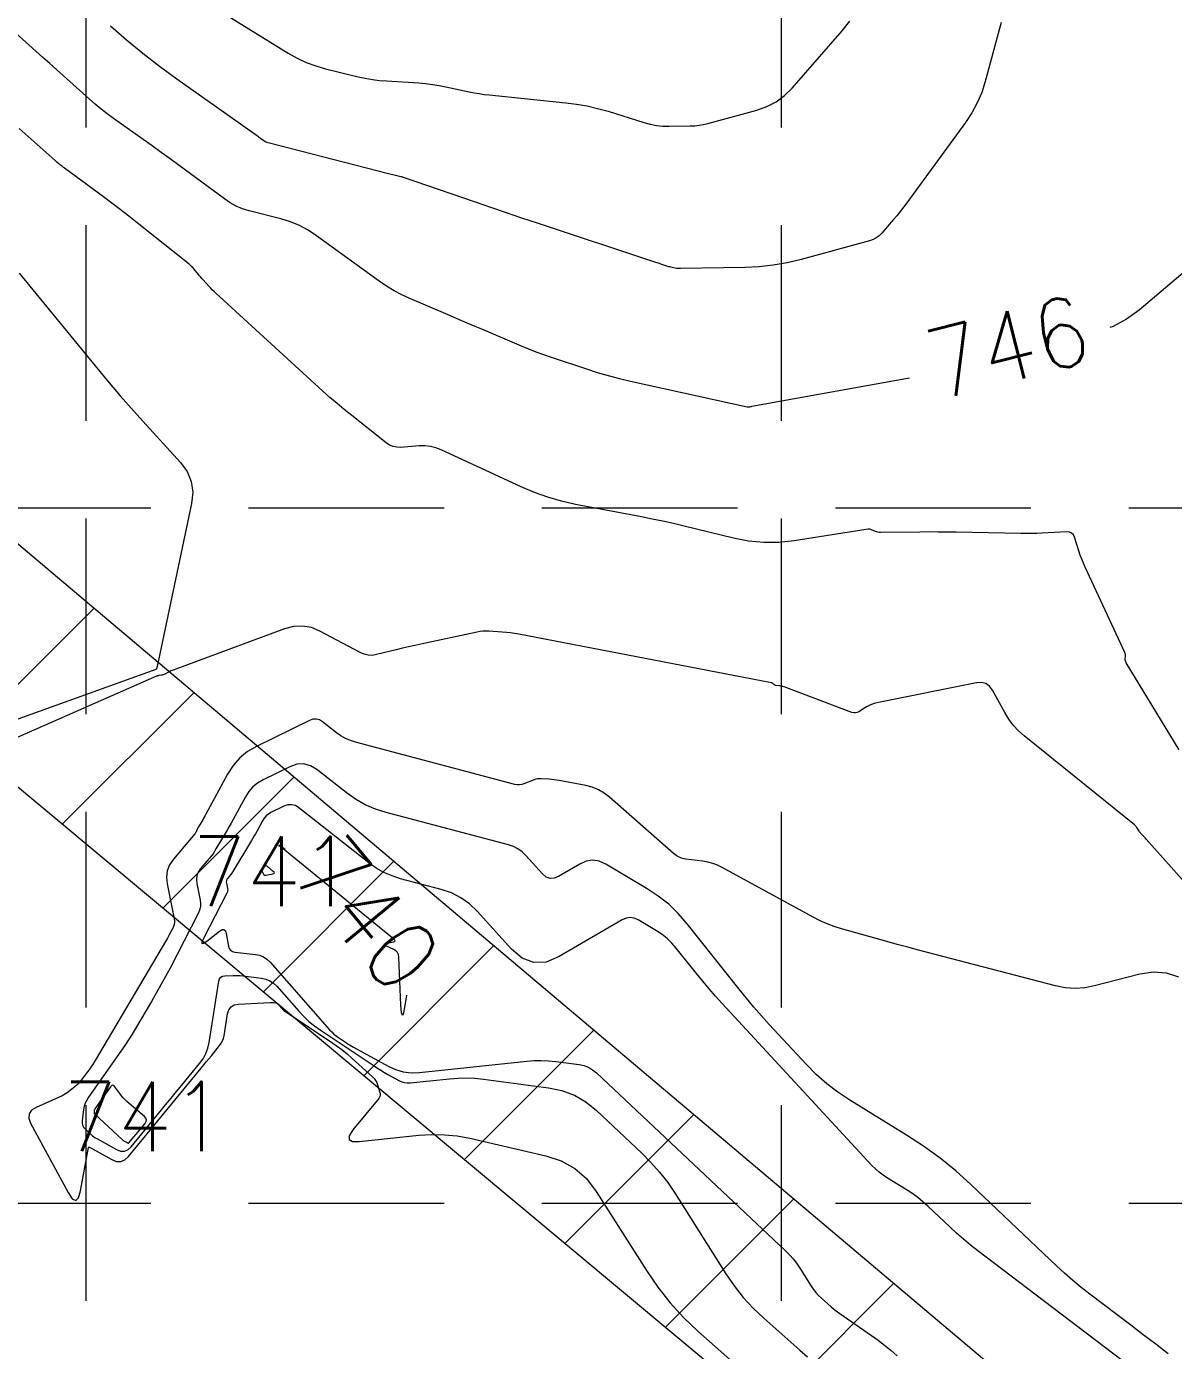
# Model space of a CAD drawing. Header units: feet. Extents: x 46644 to 49208, y 46045 to 47649.
# Drawn here: x 48242.4 to 48308.4, y 47238.4 to 47314.5 of the extents above; entities that cross this region are included whole.
import ezdxf
from ezdxf.enums import TextEntityAlignment as Align

# ---------------------------------------------------------------- set-up
doc = ezdxf.new("R2010")
doc.units = ezdxf.units.FT
doc.header["$MEASUREMENT"] = 0
doc.linetypes.add('DGN Style 3', pattern=[33.544038, 23.960027, -9.584011])
doc.linetypes.add('HIDDEN', pattern=[0.375, 0.25, -0.125])
doc.layers.add('EC', color=35, linetype='Continuous', lineweight=0)
doc.layers.add('WATER', color=5, linetype='Continuous', lineweight=0)
doc.layers.add('GRID', color=254, linetype='HIDDEN')
doc.styles.add('Style-STANDARD', font='STANDARD.shx')

msp = doc.modelspace()

# ---------------------------------------------------------------- hatches: boundary and pattern name
at = {"layer": 'WATER', "linetype": 'Continuous', "lineweight": 0}
h = msp.add_hatch(dxfattribs=at)
h.set_pattern_fill('ANSI31', color=5, scale=60, style=0)
h.paths.add_polyline_path([(47234.61, 47371.467), (47425.773, 47353.378), (47562.814, 47348.199), (47698.754, 47363.161), (47828.73, 47359.449), (47993.613, 47351.282), (48151.806, 47348.075), (48190.092, 47328.515), (48335.492, 47205.781), (48484.842, 47080.166), (48554.658, 46994.047), (48591.309, 46911.705), (48595.787, 46702.835), (48600.265, 46501.424), (48596.319, 46378.185), (48587.516, 46378.918), (48590.063, 46460.95), (48589.778, 46610.276), (48587.741, 46799.141), (48584.141, 46908.249), (48541.993, 46998.675), (48465.407, 47086.018), (48286.371, 47233.693), (48196.422, 47308.705), (48128.401, 47343.27), (47949.016, 47342.242), (47704.868, 47356.114), (47558.159, 47338.137), (47236.719, 47365.346)])

# ---------------------------------------------------------------- linework, layer by layer
at = {"layer": 'EC', "color": 35, "linetype": 'DGN Style 3', "lineweight": 0}
for p, q in [((48242.53, 47313.482), (48240.462, 47315.321)), ((48254.138, 47315.056), (48257.447, 47313.011)), ((48289.33, 47314.284), (48289.77, 47314.851)), ((48248.153, 47313.76), (48247.234, 47314.563)), ((48286.447, 47310.997), (48289.33, 47314.284)), ((48298.352, 47314.354), (48297.546, 47311.37)), ((48298.464, 47314.76), (48298.352, 47314.354)), ((48242.933, 47313.123), (48242.53, 47313.482)), ((48249.094, 47312.984), (48248.153, 47313.76)), ((48243.336, 47312.764), (48242.933, 47313.123)), ((48243.738, 47312.403), (48243.336, 47312.764)), ((48250.058, 47312.237), (48249.094, 47312.984)), ((48257.447, 47313.011), (48257.96, 47312.721)), ((48257.96, 47312.721), (48258.49, 47312.474)), ((48244.139, 47312.043), (48243.738, 47312.403)), ((48246.013, 47310.358), (48244.139, 47312.043)), ((48251.043, 47311.517), (48250.058, 47312.237)), ((48258.49, 47312.474), (48259.039, 47312.27)), ((48259.039, 47312.27), (48259.605, 47312.109)), ((48259.605, 47312.109), (48261.484, 47311.652)), ((48255.695, 47308.221), (48251.043, 47311.517)), ((48261.484, 47311.652), (48261.888, 47311.563)), ((48261.888, 47311.563), (48262.295, 47311.492)), ((48262.295, 47311.492), (48262.704, 47311.439)), ((48262.704, 47311.439), (48263.117, 47311.404)), ((48263.117, 47311.404), (48264.961, 47311.288)), ((48264.961, 47311.288), (48265.356, 47311.256)), ((48265.356, 47311.256), (48265.748, 47311.209)), ((48265.748, 47311.209), (48266.138, 47311.148)), ((48266.138, 47311.148), (48266.526, 47311.071)), ((48266.526, 47311.071), (48267.859, 47310.783)), ((48286.01, 47310.565), (48286.447, 47310.997)), ((48297.546, 47311.37), (48297.346, 47310.744)), ((48246.349, 47310.064), (48246.013, 47310.358)), ((48267.859, 47310.783), (48268.145, 47310.725)), ((48268.145, 47310.725), (48268.432, 47310.676)), ((48268.432, 47310.676), (48268.721, 47310.634)), ((48268.721, 47310.634), (48269.011, 47310.601)), ((48269.011, 47310.601), (48273.423, 47310.156)), ((48285.526, 47310.21), (48286.01, 47310.565)), ((48297.346, 47310.744), (48297.092, 47310.144)), ((48246.694, 47309.78), (48246.349, 47310.064)), ((48247.046, 47309.506), (48246.694, 47309.78)), ((48247.407, 47309.243), (48247.046, 47309.506)), ((48273.423, 47310.156), (48274.04, 47310.078)), ((48274.04, 47310.078), (48274.65, 47309.969)), ((48274.65, 47309.969), (48275.253, 47309.83)), ((48275.253, 47309.83), (48275.851, 47309.66)), ((48275.851, 47309.66), (48277.916, 47309.015)), ((48281.598, 47308.958), (48284.415, 47309.727)), ((48284.415, 47309.727), (48284.994, 47309.93)), ((48284.994, 47309.93), (48285.526, 47310.21)), ((48296.783, 47309.57), (48296.42, 47309.022)), ((48297.092, 47310.144), (48296.783, 47309.57)), ((48249.11, 47308.037), (48247.407, 47309.243)), ((48277.916, 47309.015), (48278.272, 47308.919)), ((48278.272, 47308.919), (48278.632, 47308.851)), ((48278.632, 47308.851), (48278.997, 47308.812)), ((48278.997, 47308.812), (48279.366, 47308.802)), ((48279.366, 47308.802), (48280.578, 47308.816)), ((48280.578, 47308.816), (48280.836, 47308.827)), ((48280.836, 47308.827), (48281.093, 47308.854)), ((48281.093, 47308.854), (48281.347, 47308.898)), ((48281.347, 47308.898), (48281.598, 47308.958)), ((48296.42, 47309.022), (48293.035, 47304.385)), ((48244.041, 47306.828), (48241.976, 47308.664)), ((48249.63, 47307.666), (48249.11, 47308.037)), ((48255.736, 47308.192), (48255.695, 47308.221)), ((48255.777, 47308.162), (48255.736, 47308.192)), ((48255.818, 47308.132), (48255.777, 47308.162)), ((48255.859, 47308.102), (48255.818, 47308.132)), ((48256.05, 47307.961), (48255.859, 47308.102)), ((48256.11, 47307.921), (48256.05, 47307.961)), ((48250.148, 47307.293), (48249.63, 47307.666)), ((48250.665, 47306.917), (48250.148, 47307.293)), ((48256.172, 47307.888), (48256.11, 47307.921)), ((48256.238, 47307.86), (48256.172, 47307.888)), ((48256.307, 47307.839), (48256.238, 47307.86)), ((48263.222, 47306.061), (48256.307, 47307.839)), ((48244.067, 47306.805), (48244.041, 47306.828)), ((48244.093, 47306.782), (48244.067, 47306.805)), ((48244.118, 47306.759), (48244.093, 47306.782)), ((48244.144, 47306.736), (48244.118, 47306.759)), ((48244.263, 47306.629), (48244.144, 47306.736)), ((48244.284, 47306.61), (48244.263, 47306.629)), ((48244.306, 47306.592), (48244.284, 47306.61)), ((48244.329, 47306.574), (48244.306, 47306.592)), ((48244.352, 47306.558), (48244.329, 47306.574)), ((48244.46, 47306.481), (48244.352, 47306.558)), ((48244.493, 47306.457), (48244.46, 47306.481)), ((48244.526, 47306.433), (48244.493, 47306.457)), ((48244.559, 47306.41), (48244.526, 47306.433)), ((48251.179, 47306.539), (48250.665, 47306.917)), ((48253.782, 47304.616), (48251.179, 47306.539)), ((48244.592, 47306.385), (48244.559, 47306.41)), ((48246.819, 47304.74), (48244.592, 47306.385)), ((48263.303, 47306.04), (48263.222, 47306.061)), ((48263.385, 47306.02), (48263.303, 47306.04)), ((48263.466, 47306), (48263.385, 47306.02)), ((48263.548, 47305.98), (48263.466, 47306)), ((48263.929, 47305.887), (48263.548, 47305.98)), ((48263.932, 47305.886), (48263.929, 47305.887)), ((48263.935, 47305.886), (48263.932, 47305.886)), ((48263.938, 47305.885), (48263.935, 47305.886)), ((48263.941, 47305.885), (48263.938, 47305.885)), ((48263.954, 47305.884), (48263.941, 47305.885)), ((48263.958, 47305.884), (48263.954, 47305.884)), ((48263.962, 47305.884), (48263.958, 47305.884)), ((48263.966, 47305.883), (48263.962, 47305.884)), ((48263.97, 47305.882), (48263.966, 47305.883)), ((48264.027, 47305.87), (48263.97, 47305.882)), ((48264.04, 47305.867), (48264.027, 47305.87)), ((48264.054, 47305.863), (48264.04, 47305.867)), ((48264.067, 47305.859), (48264.054, 47305.863)), ((48264.081, 47305.855), (48264.067, 47305.859)), ((48268.218, 47304.431), (48264.081, 47305.855)), ((48247.309, 47304.375), (48246.819, 47304.74)), ((48247.795, 47304.005), (48247.309, 47304.375)), ((48254.114, 47304.394), (48253.782, 47304.616)), ((48254.464, 47304.207), (48254.114, 47304.394)), ((48254.83, 47304.054), (48254.464, 47304.207)), ((48269.111, 47304.125), (48268.218, 47304.431)), ((48293.035, 47304.385), (48292.85, 47304.136)), ((48248.277, 47303.631), (48247.795, 47304.005)), ((48248.757, 47303.252), (48248.277, 47303.631)), ((48255.212, 47303.936), (48254.83, 47304.054)), ((48257.035, 47303.467), (48255.212, 47303.936)), ((48257.582, 47303.299), (48257.035, 47303.467)), ((48270.005, 47303.822), (48269.111, 47304.125)), ((48270.899, 47303.521), (48270.005, 47303.822)), ((48271.795, 47303.223), (48270.899, 47303.521)), ((48292.264, 47303.415), (48291.602, 47302.648)), ((48292.465, 47303.651), (48292.264, 47303.415)), ((48292.66, 47303.892), (48292.465, 47303.651)), ((48292.85, 47304.136), (48292.66, 47303.892)), ((48251.757, 47300.858), (48248.757, 47303.252)), ((48258.106, 47303.083), (48257.582, 47303.299)), ((48258.607, 47302.817), (48258.106, 47303.083)), ((48259.084, 47302.503), (48258.607, 47302.817)), ((48278.596, 47300.971), (48271.795, 47303.223)), ((48291.602, 47302.648), (48291.452, 47302.498)), ((48262.685, 47299.887), (48259.084, 47302.503)), ((48290.9, 47302.206), (48286.963, 47301.136)), ((48291.101, 47302.277), (48290.9, 47302.206)), ((48291.285, 47302.374), (48291.101, 47302.277)), ((48291.452, 47302.498), (48291.285, 47302.374)), ((48286.963, 47301.136), (48286.162, 47300.945)), ((48310.661, 47301.827), (48306.403, 47298.222)), ((48241.979, 47300.348), (48246.528, 47294.8)), ((48251.827, 47300.798), (48251.757, 47300.858)), ((48251.894, 47300.736), (48251.827, 47300.798)), ((48251.958, 47300.669), (48251.894, 47300.736)), ((48252.018, 47300.6), (48251.958, 47300.669)), ((48252.291, 47300.266), (48252.018, 47300.6)), ((48278.671, 47300.946), (48278.596, 47300.971)), ((48278.745, 47300.921), (48278.671, 47300.946)), ((48278.82, 47300.896), (48278.745, 47300.921)), ((48278.895, 47300.871), (48278.82, 47300.896)), ((48279.243, 47300.755), (48278.895, 47300.871)), ((48279.295, 47300.738), (48279.243, 47300.755)), ((48279.349, 47300.722), (48279.295, 47300.738)), ((48279.402, 47300.708), (48279.349, 47300.722)), ((48279.456, 47300.695), (48279.402, 47300.708)), ((48279.71, 47300.639), (48279.456, 47300.695)), ((48279.787, 47300.624), (48279.71, 47300.639)), ((48279.866, 47300.614), (48279.787, 47300.624)), ((48279.944, 47300.609), (48279.866, 47300.614)), ((48280.024, 47300.608), (48279.944, 47300.609)), ((48283.718, 47300.674), (48280.024, 47300.608)), ((48284.54, 47300.714), (48283.718, 47300.674)), ((48285.355, 47300.804), (48284.54, 47300.714)), ((48286.162, 47300.945), (48285.355, 47300.804)), ((48252.357, 47300.188), (48252.291, 47300.266)), ((48252.423, 47300.11), (48252.357, 47300.188)), ((48252.49, 47300.033), (48252.423, 47300.11)), ((48252.559, 47299.957), (48252.49, 47300.033)), ((48252.88, 47299.605), (48252.559, 47299.957)), ((48252.98, 47299.498), (48252.88, 47299.605)), ((48263.106, 47299.599), (48262.685, 47299.887)), ((48263.541, 47299.336), (48263.106, 47299.599)), ((48253.082, 47299.394), (48252.98, 47299.498)), ((48253.186, 47299.292), (48253.082, 47299.394)), ((48253.293, 47299.192), (48253.186, 47299.292)), ((48259.446, 47293.568), (48253.293, 47299.192)), ((48263.99, 47299.098), (48263.541, 47299.336)), ((48264.453, 47298.884), (48263.99, 47299.098)), ((48266.647, 47297.948), (48264.453, 47298.884)), ((48306.403, 47298.222), (48305.687, 47297.696)), ((48267.135, 47297.74), (48266.647, 47297.948)), ((48267.622, 47297.533), (48267.135, 47297.74)), ((48268.11, 47297.325), (48267.622, 47297.533)), ((48268.598, 47297.119), (48268.11, 47297.325)), ((48305.687, 47297.696), (48304.919, 47297.286)), ((48270.874, 47296.155), (48268.598, 47297.119)), ((48304.919, 47297.286), (48304.728, 47297.218)), ((48271.299, 47295.98), (48270.874, 47296.155)), ((48271.726, 47295.813), (48271.299, 47295.98)), ((48272.157, 47295.655), (48271.726, 47295.813)), ((48272.591, 47295.505), (48272.157, 47295.655)), ((48274.624, 47294.824), (48272.591, 47295.505)), ((48246.528, 47294.8), (48247.155, 47294.046)), ((48275.249, 47294.623), (48274.624, 47294.824)), ((48275.878, 47294.44), (48275.249, 47294.623)), ((48276.512, 47294.273), (48275.878, 47294.44)), ((48277.15, 47294.123), (48276.512, 47294.273)), ((48293.199, 47294.299), (48284.126, 47292.673)), ((48247.155, 47294.046), (48247.791, 47293.299)), ((48259.851, 47293.205), (48259.446, 47293.568)), ((48283.857, 47292.636), (48277.15, 47294.123)), ((48247.791, 47293.299), (48248.438, 47292.562)), ((48260.262, 47292.848), (48259.851, 47293.205)), ((48260.68, 47292.499), (48260.262, 47292.848)), ((48248.438, 47292.562), (48249.094, 47291.832)), ((48261.104, 47292.157), (48260.68, 47292.499)), ((48263.096, 47290.58), (48261.104, 47292.157)), ((48283.866, 47292.634), (48283.857, 47292.636)), ((48283.876, 47292.633), (48283.866, 47292.634)), ((48283.886, 47292.632), (48283.876, 47292.633)), ((48283.896, 47292.632), (48283.886, 47292.632)), ((48283.941, 47292.633), (48283.896, 47292.632)), ((48283.955, 47292.633), (48283.941, 47292.633)), ((48283.968, 47292.635), (48283.955, 47292.633)), ((48283.98, 47292.637), (48283.968, 47292.635)), ((48283.993, 47292.64), (48283.98, 47292.637)), ((48284.053, 47292.656), (48283.993, 47292.64)), ((48284.071, 47292.661), (48284.053, 47292.656)), ((48284.089, 47292.665), (48284.071, 47292.661)), ((48284.108, 47292.669), (48284.089, 47292.665)), ((48284.126, 47292.673), (48284.108, 47292.669)), ((48249.094, 47291.832), (48251.254, 47289.463)), ((48263.283, 47290.457), (48263.096, 47290.58)), ((48263.482, 47290.373), (48263.283, 47290.457)), ((48263.694, 47290.33), (48263.482, 47290.373)), ((48263.918, 47290.327), (48263.694, 47290.33)), ((48264.991, 47290.406), (48263.918, 47290.327)), ((48265.316, 47290.409), (48264.991, 47290.406)), ((48265.634, 47290.373), (48265.316, 47290.409)), ((48265.944, 47290.295), (48265.634, 47290.373)), ((48266.247, 47290.178), (48265.944, 47290.295)), ((48270.855, 47288.051), (48266.247, 47290.178)), ((48251.254, 47289.463), (48251.641, 47288.935)), ((48251.641, 47288.935), (48251.877, 47288.366)), ((48251.877, 47288.366), (48251.962, 47287.756)), ((48251.962, 47287.756), (48251.896, 47287.104)), ((48271.614, 47287.728), (48270.855, 47288.051)), ((48272.389, 47287.453), (48271.614, 47287.728)), ((48273.179, 47287.226), (48272.389, 47287.453)), ((48251.896, 47287.104), (48249.912, 47277.717)), ((48273.985, 47287.048), (48273.179, 47287.226)), ((48277.782, 47286.327), (48273.985, 47287.048)), ((48278.396, 47286.206), (48277.782, 47286.327)), ((48279.008, 47286.077), (48278.396, 47286.206)), ((48279.618, 47285.94), (48279.008, 47286.077)), ((48280.227, 47285.794), (48279.618, 47285.94)), ((48283.063, 47285.096), (48280.227, 47285.794)), ((48290.815, 47285.614), (48286.566, 47284.946)), ((48290.866, 47285.618), (48290.815, 47285.614)), ((48290.917, 47285.615), (48290.866, 47285.618)), ((48290.966, 47285.605), (48290.917, 47285.615)), ((48291.014, 47285.587), (48290.966, 47285.605)), ((48291.237, 47285.488), (48291.014, 47285.587)), ((48291.306, 47285.461), (48291.237, 47285.488)), ((48291.377, 47285.442), (48291.306, 47285.461)), ((48291.45, 47285.431), (48291.377, 47285.442)), ((48291.524, 47285.428), (48291.45, 47285.431)), ((48293.797, 47285.455), (48291.524, 47285.428)), ((48294.317, 47285.459), (48293.797, 47285.455)), ((48294.836, 47285.458), (48294.317, 47285.459)), ((48295.355, 47285.454), (48294.836, 47285.458)), ((48295.875, 47285.445), (48295.355, 47285.454)), ((48299.608, 47285.367), (48295.875, 47285.445)), ((48299.911, 47285.363), (48299.608, 47285.367)), ((48300.214, 47285.366), (48299.911, 47285.363)), ((48300.517, 47285.374), (48300.214, 47285.366)), ((48300.819, 47285.388), (48300.517, 47285.374)), ((48302.232, 47285.468), (48300.819, 47285.388)), ((48302.392, 47285.456), (48302.232, 47285.468)), ((48302.522, 47285.399), (48302.392, 47285.456)), ((48302.62, 47285.298), (48302.522, 47285.399)), ((48302.689, 47285.152), (48302.62, 47285.298)), ((48302.935, 47284.369), (48302.689, 47285.152)), ((48283.933, 47284.927), (48283.063, 47285.096)), ((48284.807, 47284.845), (48283.933, 47284.927)), ((48285.684, 47284.852), (48284.807, 47284.845)), ((48286.566, 47284.946), (48285.684, 47284.852)), ((48303.014, 47284.13), (48302.935, 47284.369)), ((48303.101, 47283.895), (48303.014, 47284.13)), ((48303.195, 47283.662), (48303.101, 47283.895)), ((48303.297, 47283.433), (48303.195, 47283.662)), ((48305.592, 47278.491), (48303.297, 47283.433)), ((48257.242, 47279.888), (48250.838, 47277.519)), ((48257.764, 47280.025), (48257.242, 47279.888)), ((48258.278, 47280.048), (48257.764, 47280.025)), ((48258.784, 47279.956), (48258.278, 47280.048)), ((48259.282, 47279.749), (48258.784, 47279.956)), ((48261.589, 47278.517), (48259.282, 47279.749)), ((48265.083, 47279.015), (48264.729, 47278.938)), ((48268.328, 47279.698), (48265.083, 47279.015)), ((48268.492, 47279.727), (48268.328, 47279.698)), ((48268.657, 47279.744), (48268.492, 47279.727)), ((48268.822, 47279.75), (48268.657, 47279.744)), ((48268.989, 47279.745), (48268.822, 47279.75)), ((48269.767, 47279.694), (48268.989, 47279.745)), ((48270.005, 47279.675), (48269.767, 47279.694)), ((48270.241, 47279.648), (48270.005, 47279.675)), ((48270.477, 47279.614), (48270.241, 47279.648)), ((48270.712, 47279.573), (48270.477, 47279.614)), ((48285.248, 47276.781), (48270.712, 47279.573)), ((48261.815, 47278.421), (48261.589, 47278.517)), ((48262.047, 47278.369), (48261.815, 47278.421)), ((48262.284, 47278.363), (48262.047, 47278.369)), ((48262.527, 47278.402), (48262.284, 47278.363)), ((48263.673, 47278.689), (48262.527, 47278.402)), ((48264.024, 47278.776), (48263.673, 47278.689)), ((48264.376, 47278.859), (48264.024, 47278.776)), ((48264.729, 47278.938), (48264.376, 47278.859)), ((48305.606, 47278.454), (48305.592, 47278.491)), ((48305.616, 47278.416), (48305.606, 47278.454)), ((48305.609, 47278.148), (48305.621, 47278.337)), ((48305.621, 47278.377), (48305.616, 47278.416)), ((48305.621, 47278.337), (48305.621, 47278.377)), ((48249.847, 47277.541), (48238.676, 47273.537)), ((48249.848, 47277.542), (48249.847, 47277.542)), ((48249.847, 47277.542), (48249.847, 47277.541)), ((48249.849, 47277.549), (48249.848, 47277.548)), ((48249.848, 47277.548), (48249.848, 47277.547)), ((48249.848, 47277.547), (48249.848, 47277.543)), ((48249.848, 47277.543), (48249.848, 47277.543)), ((48249.848, 47277.543), (48249.848, 47277.542)), ((48249.887, 47277.638), (48249.849, 47277.551)), ((48249.849, 47277.551), (48249.849, 47277.55)), ((48249.849, 47277.55), (48249.849, 47277.549)), ((48249.894, 47277.657), (48249.887, 47277.638)), ((48249.901, 47277.677), (48249.894, 47277.657)), ((48249.907, 47277.697), (48249.901, 47277.677)), ((48249.912, 47277.717), (48249.907, 47277.697)), ((48250.77, 47277.492), (48250.703, 47277.463)), ((48250.838, 47277.519), (48250.77, 47277.492)), ((48305.609, 47278.092), (48305.609, 47278.148)), ((48305.618, 47278.037), (48305.609, 47278.092)), ((48305.635, 47277.985), (48305.618, 47278.037)), ((48305.661, 47277.934), (48305.635, 47277.985)), ((48308.705, 47272.927), (48305.661, 47277.934)), ((48249.874, 47277.158), (48240.697, 47273.13)), ((48249.907, 47277.171), (48249.874, 47277.158)), ((48249.94, 47277.182), (48249.907, 47277.171)), ((48249.974, 47277.191), (48249.94, 47277.182)), ((48250.009, 47277.197), (48249.974, 47277.191)), ((48250.171, 47277.221), (48250.009, 47277.197)), ((48250.221, 47277.231), (48250.171, 47277.221)), ((48250.268, 47277.244), (48250.221, 47277.231)), ((48250.315, 47277.262), (48250.268, 47277.244)), ((48250.36, 47277.284), (48250.315, 47277.262)), ((48250.572, 47277.398), (48250.36, 47277.284)), ((48250.637, 47277.432), (48250.572, 47277.398)), ((48250.703, 47277.463), (48250.637, 47277.432)), ((48285.269, 47276.776), (48285.248, 47276.781)), ((48285.288, 47276.768), (48285.269, 47276.776)), ((48285.306, 47276.758), (48285.288, 47276.768)), ((48285.323, 47276.745), (48285.306, 47276.758)), ((48285.399, 47276.678), (48285.323, 47276.745)), ((48297.049, 47276.788), (48291.317, 47275.628)), ((48297.337, 47276.808), (48297.049, 47276.788)), ((48297.586, 47276.743), (48297.337, 47276.808)), ((48297.796, 47276.594), (48297.586, 47276.743)), ((48285.423, 47276.659), (48285.399, 47276.678)), ((48285.449, 47276.645), (48285.423, 47276.659)), ((48285.477, 47276.635), (48285.449, 47276.645)), ((48285.507, 47276.629), (48285.477, 47276.635)), ((48285.734, 47276.602), (48285.507, 47276.629)), ((48285.796, 47276.592), (48285.734, 47276.602)), ((48285.856, 47276.579), (48285.796, 47276.592)), ((48285.916, 47276.563), (48285.856, 47276.579)), ((48285.975, 47276.543), (48285.916, 47276.563)), ((48289.879, 47275.081), (48285.975, 47276.543)), ((48297.966, 47276.361), (48297.796, 47276.594)), ((48298.67, 47275.074), (48297.966, 47276.361)), ((48290.728, 47275.396), (48290.281, 47275.121)), ((48290.867, 47275.474), (48290.728, 47275.396)), ((48291.012, 47275.538), (48290.867, 47275.474)), ((48291.162, 47275.59), (48291.012, 47275.538)), ((48291.317, 47275.628), (48291.162, 47275.59)), ((48258.684, 47274.623), (48255.625, 47273.124)), ((48258.878, 47274.691), (48258.684, 47274.623)), ((48259.066, 47274.7), (48258.878, 47274.691)), ((48259.248, 47274.651), (48259.066, 47274.7)), ((48259.424, 47274.545), (48259.248, 47274.651)), ((48260.229, 47273.91), (48259.424, 47274.545)), ((48289.983, 47275.054), (48289.879, 47275.081)), ((48290.085, 47275.052), (48289.983, 47275.054)), ((48290.184, 47275.074), (48290.085, 47275.052)), ((48290.281, 47275.121), (48290.184, 47275.074)), ((48298.902, 47274.694), (48298.67, 47275.074)), ((48299.167, 47274.342), (48298.902, 47274.694)), ((48260.483, 47273.731), (48260.229, 47273.91)), ((48260.751, 47273.579), (48260.483, 47273.731)), ((48299.467, 47274.018), (48299.167, 47274.342)), ((48299.799, 47273.723), (48299.467, 47274.018)), ((48306.136, 47268.616), (48299.799, 47273.723)), ((48255.625, 47273.124), (48255.114, 47272.825)), ((48261.034, 47273.456), (48260.751, 47273.579)), ((48261.33, 47273.362), (48261.034, 47273.456)), ((48270.498, 47270.94), (48261.33, 47273.362)), ((48254.667, 47272.459), (48254.284, 47272.027)), ((48255.114, 47272.825), (48254.667, 47272.459)), ((48253.964, 47271.529), (48252.722, 47269.233)), ((48254.284, 47272.027), (48253.964, 47271.529)), ((48257.546, 47271.957), (48256.003, 47271.2)), ((48257.953, 47272.098), (48257.546, 47271.957)), ((48258.347, 47272.118), (48257.953, 47272.098)), ((48258.728, 47272.016), (48258.347, 47272.118)), ((48259.096, 47271.792), (48258.728, 47272.016)), ((48260.784, 47270.464), (48259.096, 47271.792)), ((48255.419, 47270.795), (48255.186, 47270.532)), ((48255.692, 47271.018), (48255.419, 47270.795)), ((48256.003, 47271.2), (48255.692, 47271.018)), ((48270.63, 47270.915), (48270.498, 47270.94)), ((48270.76, 47270.912), (48270.63, 47270.915)), ((48270.889, 47270.931), (48270.76, 47270.912)), ((48271.017, 47270.971), (48270.889, 47270.931)), ((48271.611, 47271.206), (48271.017, 47270.971)), ((48271.705, 47271.238), (48271.611, 47271.206)), ((48271.801, 47271.258), (48271.705, 47271.238)), ((48271.899, 47271.268), (48271.801, 47271.258)), ((48271.998, 47271.267), (48271.899, 47271.268)), ((48272.466, 47271.236), (48271.998, 47271.267)), ((48272.609, 47271.225), (48272.466, 47271.236)), ((48272.752, 47271.209), (48272.609, 47271.225)), ((48272.894, 47271.188), (48272.752, 47271.209)), ((48273.035, 47271.163), (48272.894, 47271.188)), ((48274.567, 47270.869), (48273.035, 47271.163)), ((48274.944, 47270.771), (48274.567, 47270.869)), ((48275.298, 47270.627), (48274.944, 47270.771)), ((48254.991, 47270.228), (48254.283, 47268.919)), ((48255.186, 47270.532), (48254.991, 47270.228)), ((48261.315, 47270.088), (48260.784, 47270.464)), ((48261.876, 47269.771), (48261.315, 47270.088)), ((48275.63, 47270.435), (48275.298, 47270.627)), ((48275.938, 47270.197), (48275.63, 47270.435)), ((48279.609, 47266.966), (48275.938, 47270.197)), ((48252.671, 47269.141), (48252.62, 47269.049)), ((48252.722, 47269.233), (48252.671, 47269.141)), ((48256.181, 47269.121), (48256.068, 47268.993)), ((48256.313, 47269.229), (48256.181, 47269.121)), ((48256.463, 47269.317), (48256.313, 47269.229)), ((48257.21, 47269.683), (48256.463, 47269.317)), ((48257.435, 47269.761), (48257.21, 47269.683)), ((48257.653, 47269.772), (48257.435, 47269.761)), ((48257.864, 47269.716), (48257.653, 47269.772)), ((48258.067, 47269.592), (48257.864, 47269.716)), ((48262.094, 47266.423), (48258.067, 47269.592)), ((48262.467, 47269.513), (48261.876, 47269.771)), ((48263.088, 47269.316), (48262.467, 47269.513)), ((48270.12, 47267.458), (48263.088, 47269.316)), ((48252.219, 47268.357), (48252.153, 47268.209)), ((48252.24, 47268.403), (48252.219, 47268.357)), ((48252.262, 47268.447), (48252.24, 47268.403)), ((48252.286, 47268.491), (48252.262, 47268.447)), ((48252.311, 47268.534), (48252.286, 47268.491)), ((48252.513, 47268.868), (48252.311, 47268.534)), ((48252.567, 47268.958), (48252.513, 47268.868)), ((48252.62, 47269.049), (48252.567, 47268.958)), ((48254.056, 47268.512), (48253.939, 47268.31)), ((48254.17, 47268.715), (48254.056, 47268.512)), ((48254.283, 47268.919), (48254.17, 47268.715)), ((48255.974, 47268.846), (48255.642, 47268.233)), ((48256.068, 47268.993), (48255.974, 47268.846)), ((48306.175, 47268.582), (48306.136, 47268.616)), ((48306.211, 47268.544), (48306.175, 47268.582)), ((48306.243, 47268.504), (48306.211, 47268.544)), ((48306.272, 47268.461), (48306.243, 47268.504)), ((48306.399, 47268.252), (48306.272, 47268.461)), ((48252.08, 47268.091), (48250.852, 47266.636)), ((48252.101, 47268.119), (48252.08, 47268.091)), ((48252.12, 47268.147), (48252.101, 47268.119)), ((48252.138, 47268.177), (48252.12, 47268.147)), ((48252.153, 47268.209), (48252.138, 47268.177)), ((48253.819, 47268.11), (48253.287, 47267.23)), ((48253.939, 47268.31), (48253.819, 47268.11)), ((48255.345, 47267.714), (48254.263, 47265.925)), ((48255.421, 47267.842), (48255.345, 47267.714)), ((48255.496, 47267.972), (48255.421, 47267.842)), ((48255.57, 47268.102), (48255.496, 47267.972)), ((48255.642, 47268.233), (48255.57, 47268.102)), ((48306.422, 47268.216), (48306.399, 47268.252)), ((48306.447, 47268.181), (48306.422, 47268.216)), ((48306.474, 47268.148), (48306.447, 47268.181)), ((48306.503, 47268.117), (48306.474, 47268.148)), ((48306.643, 47267.973), (48306.503, 47268.117)), ((48306.685, 47267.929), (48306.643, 47267.973)), ((48306.727, 47267.884), (48306.685, 47267.929)), ((48306.769, 47267.839), (48306.727, 47267.884)), ((48306.81, 47267.794), (48306.769, 47267.839)), ((48309.685, 47264.561), (48306.81, 47267.794)), ((48253.148, 47266.964), (48252.412, 47266.092)), ((48253.161, 47266.981), (48253.148, 47266.964)), ((48253.173, 47266.998), (48253.161, 47266.981)), ((48253.183, 47267.016), (48253.173, 47266.998)), ((48253.192, 47267.035), (48253.183, 47267.016)), ((48253.232, 47267.124), (48253.192, 47267.035)), ((48253.244, 47267.151), (48253.232, 47267.124)), ((48253.258, 47267.178), (48253.244, 47267.151)), ((48253.272, 47267.204), (48253.258, 47267.178)), ((48253.287, 47267.23), (48253.272, 47267.204)), ((48256.91, 47267.385), (48256.912, 47267.388)), ((48256.91, 47267.383), (48256.91, 47267.385)), ((48256.912, 47267.383), (48256.91, 47267.383)), ((48256.912, 47267.388), (48256.936, 47267.427)), ((48256.915, 47267.386), (48256.912, 47267.383)), ((48256.934, 47267.402), (48256.915, 47267.386)), ((48256.94, 47267.406), (48256.934, 47267.402)), ((48256.936, 47267.427), (48256.937, 47267.429)), ((48256.937, 47267.429), (48256.938, 47267.431)), ((48256.938, 47267.431), (48256.939, 47267.433)), ((48256.939, 47267.433), (48256.94, 47267.435)), ((48256.94, 47267.435), (48256.944, 47267.441)), ((48256.946, 47267.408), (48256.94, 47267.406)), ((48256.944, 47267.441), (48256.945, 47267.442)), ((48256.945, 47267.442), (48256.946, 47267.444)), ((48256.946, 47267.444), (48256.947, 47267.444)), ((48256.952, 47267.406), (48256.946, 47267.408)), ((48256.947, 47267.444), (48256.948, 47267.445)), ((48256.948, 47267.445), (48256.958, 47267.45)), ((48256.957, 47267.403), (48256.952, 47267.406)), ((48263.539, 47262.03), (48256.957, 47267.403)), ((48256.958, 47267.45), (48256.96, 47267.451)), ((48256.96, 47267.451), (48256.962, 47267.451)), ((48256.962, 47267.451), (48256.964, 47267.45)), ((48256.964, 47267.45), (48256.965, 47267.449)), ((48256.965, 47267.449), (48257.276, 47267.204)), ((48270.405, 47267.361), (48270.12, 47267.458)), ((48270.667, 47267.227), (48270.405, 47267.361)), ((48270.907, 47267.055), (48270.667, 47267.227)), ((48271.124, 47266.846), (48270.907, 47267.055)), ((48272.083, 47265.785), (48271.124, 47266.846)), ((48279.772, 47266.843), (48279.609, 47266.966)), ((48279.947, 47266.748), (48279.772, 47266.843)), ((48250.633, 47266.313), (48250.499, 47265.968)), ((48250.852, 47266.636), (48250.633, 47266.313)), ((48252.412, 47266.092), (48252.28, 47265.898)), ((48255.933, 47266.065), (48255.921, 47266.036)), ((48255.956, 47266.091), (48255.933, 47266.065)), ((48256.092, 47266.209), (48255.956, 47266.091)), ((48256.134, 47266.236), (48256.092, 47266.209)), ((48256.176, 47266.245), (48256.134, 47266.236)), ((48256.218, 47266.237), (48256.176, 47266.245)), ((48256.261, 47266.211), (48256.218, 47266.237)), ((48256.597, 47265.936), (48256.261, 47266.211)), ((48262.514, 47266.126), (48262.094, 47266.423)), ((48262.958, 47265.875), (48262.514, 47266.126)), ((48274.228, 47266.354), (48273.01, 47265.642)), ((48274.601, 47266.517), (48274.228, 47266.354)), ((48274.973, 47266.571), (48274.601, 47266.517)), ((48275.346, 47266.515), (48274.973, 47266.571)), ((48275.717, 47266.349), (48275.346, 47266.515)), ((48278.097, 47264.938), (48275.717, 47266.349)), ((48280.134, 47266.68), (48279.947, 47266.748)), ((48280.335, 47266.641), (48280.134, 47266.68)), ((48281.299, 47266.523), (48280.335, 47266.641)), ((48281.59, 47266.473), (48281.299, 47266.523)), ((48281.872, 47266.397), (48281.59, 47266.473)), ((48282.146, 47266.294), (48281.872, 47266.397)), ((48282.411, 47266.165), (48282.146, 47266.294)), ((48287.654, 47263.297), (48282.411, 47266.165)), ((48250.499, 47265.968), (48250.451, 47265.602)), ((48250.451, 47265.602), (48250.49, 47265.213)), ((48252.2, 47265.691), (48252.172, 47265.471)), ((48252.172, 47265.471), (48252.195, 47265.238)), ((48252.28, 47265.898), (48252.2, 47265.691)), ((48253.902, 47265.414), (48253.892, 47265.341)), ((48253.892, 47265.341), (48253.9, 47265.263)), ((48253.928, 47265.483), (48253.902, 47265.414)), ((48253.972, 47265.547), (48253.928, 47265.483)), ((48254.217, 47265.837), (48253.972, 47265.547)), ((48254.221, 47265.843), (48254.217, 47265.837)), ((48254.225, 47265.848), (48254.221, 47265.843)), ((48254.228, 47265.854), (48254.225, 47265.848)), ((48254.231, 47265.861), (48254.228, 47265.854)), ((48254.245, 47265.89), (48254.231, 47265.861)), ((48254.249, 47265.899), (48254.245, 47265.89)), ((48254.253, 47265.908), (48254.249, 47265.899)), ((48254.258, 47265.917), (48254.253, 47265.908)), ((48254.263, 47265.925), (48254.258, 47265.917)), ((48255.921, 47266.036), (48255.921, 47266.005)), ((48255.921, 47266.005), (48255.933, 47265.972)), ((48255.933, 47265.972), (48256.031, 47265.776)), ((48256.031, 47265.776), (48256.055, 47265.74)), ((48256.055, 47265.74), (48256.085, 47265.718)), ((48256.085, 47265.718), (48256.122, 47265.708)), ((48256.122, 47265.708), (48256.165, 47265.711)), ((48256.165, 47265.711), (48256.562, 47265.792)), ((48256.562, 47265.792), (48256.628, 47265.814)), ((48256.645, 47265.886), (48256.597, 47265.936)), ((48256.628, 47265.814), (48256.655, 47265.845)), ((48256.655, 47265.845), (48256.645, 47265.886)), ((48263.425, 47265.671), (48262.958, 47265.875)), ((48263.916, 47265.515), (48263.425, 47265.671)), ((48266.261, 47264.896), (48263.916, 47265.515)), ((48272.293, 47265.608), (48272.083, 47265.785)), ((48272.517, 47265.525), (48272.293, 47265.608)), ((48272.756, 47265.536), (48272.517, 47265.525)), ((48273.01, 47265.642), (48272.756, 47265.536)), ((48250.49, 47265.213), (48250.9, 47263.203)), ((48252.195, 47265.238), (48252.389, 47264.286)), ((48253.928, 47264.688), (48252.576, 47262.08)), ((48253.9, 47265.263), (48253.964, 47264.947)), ((48253.955, 47264.751), (48253.928, 47264.688)), ((48253.969, 47264.814), (48253.955, 47264.751)), ((48253.964, 47264.947), (48253.973, 47264.88)), ((48253.973, 47264.88), (48253.969, 47264.814)), ((48266.846, 47264.697), (48266.261, 47264.896)), ((48267.385, 47264.421), (48266.846, 47264.697)), ((48278.743, 47264.515), (48278.097, 47264.938)), ((48252.404, 47263.888), (48252.359, 47263.696)), ((48252.389, 47264.286), (48252.414, 47264.084)), ((48252.414, 47264.084), (48252.404, 47263.888)), ((48267.877, 47264.069), (48267.385, 47264.421)), ((48268.322, 47263.64), (48267.877, 47264.069)), ((48279.342, 47264.039), (48278.743, 47264.515)), ((48279.895, 47263.509), (48279.342, 47264.039)), ((48252.281, 47263.508), (48250.657, 47260.376)), ((48250.9, 47263.203), (48250.915, 47263.076)), ((48250.915, 47263.076), (48250.909, 47262.951)), ((48252.359, 47263.696), (48252.281, 47263.508)), ((48270.291, 47261.46), (48268.322, 47263.64)), ((48276.659, 47263.148), (48273.044, 47261.034)), ((48276.889, 47263.248), (48276.659, 47263.148)), ((48277.119, 47263.282), (48276.889, 47263.248)), ((48277.349, 47263.247), (48277.119, 47263.282)), ((48277.578, 47263.145), (48277.349, 47263.247)), ((48278.649, 47262.51), (48277.578, 47263.145)), ((48280.401, 47262.926), (48279.895, 47263.509)), ((48288.048, 47263.096), (48287.654, 47263.297)), ((48288.45, 47262.918), (48288.048, 47263.096)), ((48250.633, 47262.328), (48250.59, 47262.246)), ((48250.831, 47262.711), (48250.633, 47262.328)), ((48250.881, 47262.829), (48250.831, 47262.711)), ((48250.909, 47262.951), (48250.881, 47262.829)), ((48252.764, 47261.924), (48253.504, 47262.502)), ((48253.504, 47262.502), (48253.647, 47262.585)), ((48253.647, 47262.585), (48253.759, 47262.589)), ((48253.759, 47262.589), (48253.84, 47262.511)), ((48253.84, 47262.511), (48253.891, 47262.354)), ((48253.891, 47262.354), (48254.018, 47261.638)), ((48278.965, 47262.303), (48278.649, 47262.51)), ((48279.259, 47262.069), (48278.965, 47262.303)), ((48283.39, 47259.152), (48280.401, 47262.926)), ((48288.862, 47262.764), (48288.45, 47262.918)), ((48289.284, 47262.632), (48288.862, 47262.764)), ((48291.272, 47262.07), (48289.284, 47262.632)), ((48250.454, 47262.005), (48246.291, 47254.962)), ((48250.5, 47262.085), (48250.454, 47262.005)), ((48250.546, 47262.165), (48250.5, 47262.085)), ((48250.59, 47262.246), (48250.546, 47262.165)), ((48252.576, 47262.08), (48252.489, 47261.879)), ((48252.489, 47261.879), (48252.491, 47261.786)), ((48252.491, 47261.786), (48252.583, 47261.801)), ((48252.583, 47261.801), (48252.764, 47261.924)), ((48254.018, 47261.638), (48254.061, 47261.502)), ((48254.061, 47261.502), (48254.136, 47261.399)), ((48262.966, 47261.733), (48262.995, 47261.764)), ((48262.988, 47261.696), (48262.966, 47261.733)), ((48263.061, 47261.654), (48262.988, 47261.696)), ((48262.995, 47261.764), (48263.076, 47261.788)), ((48263.524, 47261.442), (48263.061, 47261.654)), ((48263.076, 47261.788), (48263.501, 47261.875)), ((48263.501, 47261.875), (48263.571, 47261.899)), ((48263.59, 47261.976), (48263.539, 47262.03)), ((48263.571, 47261.899), (48263.601, 47261.932)), ((48263.601, 47261.932), (48263.59, 47261.976)), ((48279.53, 47261.81), (48279.259, 47262.069)), ((48279.778, 47261.524), (48279.53, 47261.81)), ((48280.945, 47260.051), (48279.778, 47261.524)), ((48291.882, 47261.9), (48291.272, 47262.07)), ((48292.492, 47261.732), (48291.882, 47261.9)), ((48293.102, 47261.568), (48292.492, 47261.732)), ((48293.714, 47261.407), (48293.102, 47261.568)), ((48254.136, 47261.399), (48254.243, 47261.33)), ((48254.243, 47261.33), (48254.381, 47261.295)), ((48254.381, 47261.295), (48255.565, 47261.156)), ((48255.565, 47261.156), (48255.808, 47261.106)), ((48255.808, 47261.106), (48256.03, 47261.016)), ((48256.03, 47261.016), (48256.231, 47260.885)), ((48256.231, 47260.885), (48256.41, 47260.713)), ((48263.649, 47261.366), (48263.524, 47261.442)), ((48263.74, 47261.267), (48263.649, 47261.366)), ((48263.797, 47261.145), (48263.74, 47261.267)), ((48263.82, 47261.001), (48263.797, 47261.145)), ((48263.937, 47258.24), (48263.82, 47261.001)), ((48270.915, 47260.934), (48270.291, 47261.46)), ((48271.581, 47260.688), (48270.915, 47260.934)), ((48273.044, 47261.034), (48272.291, 47260.721)), ((48301.596, 47259.349), (48293.714, 47261.407)), ((48250.657, 47260.376), (48250.399, 47259.888)), ((48256.41, 47260.713), (48259.838, 47256.818)), ((48272.291, 47260.721), (48271.581, 47260.688)), ((48281.3, 47259.611), (48280.945, 47260.051)), ((48306.448, 47260.02), (48303.834, 47259.346)), ((48307.23, 47260.138), (48306.448, 47260.02)), ((48307.977, 47260.08), (48307.23, 47260.138)), ((48308.689, 47259.847), (48307.977, 47260.08)), ((48250.135, 47259.404), (48249.865, 47258.923)), ((48250.399, 47259.888), (48250.135, 47259.404)), ((48252.902, 47256.094), (48253.47, 47259.622)), ((48253.47, 47259.622), (48253.509, 47259.748)), ((48253.509, 47259.748), (48253.577, 47259.84)), ((48253.577, 47259.84), (48253.676, 47259.898)), ((48253.676, 47259.898), (48253.806, 47259.923)), ((48253.806, 47259.923), (48254.278, 47259.948)), ((48254.278, 47259.948), (48254.379, 47259.952)), ((48254.379, 47259.952), (48254.48, 47259.951)), ((48254.48, 47259.951), (48254.581, 47259.945)), ((48254.581, 47259.945), (48254.682, 47259.936)), ((48254.682, 47259.936), (48255.913, 47259.791)), ((48255.913, 47259.791), (48256.166, 47259.739)), ((48256.166, 47259.739), (48256.397, 47259.645)), ((48256.397, 47259.645), (48256.606, 47259.509)), ((48256.606, 47259.509), (48256.792, 47259.331)), ((48256.792, 47259.331), (48258.063, 47257.887)), ((48281.664, 47259.178), (48281.3, 47259.611)), ((48302.155, 47259.24), (48301.596, 47259.349)), ((48302.715, 47259.203), (48302.155, 47259.24)), ((48303.275, 47259.238), (48302.715, 47259.203)), ((48303.834, 47259.346), (48303.275, 47259.238)), ((48249.588, 47258.446), (48248.671, 47256.895)), ((48249.865, 47258.923), (48249.588, 47258.446)), ((48264.256, 47258.815), (48264.166, 47258.228)), ((48282.036, 47258.751), (48281.664, 47259.178)), ((48282.417, 47258.332), (48282.036, 47258.751)), ((48283.81, 47258.633), (48283.39, 47259.152)), ((48284.239, 47258.122), (48283.81, 47258.633)), ((48253.765, 47256.481), (48253.966, 47257.731)), ((48253.966, 47257.731), (48254.038, 47257.967)), ((48254.038, 47257.967), (48254.167, 47258.14)), ((48254.167, 47258.14), (48254.352, 47258.25)), ((48254.352, 47258.25), (48254.595, 47258.296)), ((48254.595, 47258.296), (48256.406, 47258.393)), ((48256.406, 47258.393), (48256.453, 47258.395)), ((48256.453, 47258.395), (48256.499, 47258.394)), ((48256.499, 47258.394), (48256.546, 47258.392)), ((48256.546, 47258.392), (48256.593, 47258.388)), ((48256.593, 47258.388), (48256.745, 47258.37)), ((48256.745, 47258.37), (48256.776, 47258.363)), ((48256.776, 47258.363), (48256.804, 47258.352)), ((48256.804, 47258.352), (48256.83, 47258.335)), ((48256.83, 47258.335), (48256.853, 47258.313)), ((48256.853, 47258.313), (48257.063, 47258.075)), ((48257.063, 47258.075), (48257.109, 47258.025)), ((48257.109, 47258.025), (48257.158, 47257.979)), ((48257.158, 47257.979), (48257.211, 47257.936)), ((48257.211, 47257.936), (48257.266, 47257.897)), ((48257.266, 47257.897), (48259.887, 47256.147)), ((48258.063, 47257.887), (48258.344, 47257.587)), ((48263.97, 47257.796), (48263.937, 47258.24)), ((48264.019, 47257.646), (48263.97, 47257.796)), ((48264.084, 47257.79), (48264.019, 47257.646)), ((48264.166, 47258.228), (48264.084, 47257.79)), ((48291.033, 47249.019), (48282.417, 47258.332)), ((48284.678, 47257.62), (48284.239, 47258.122)), ((48258.344, 47257.587), (48258.643, 47257.308)), ((48258.643, 47257.308), (48258.959, 47257.049)), ((48258.959, 47257.049), (48259.293, 47256.81)), ((48285.126, 47257.125), (48284.678, 47257.62)), ((48287.243, 47254.838), (48285.126, 47257.125)), ((48248.265, 47256.239), (48248.052, 47255.917)), ((48248.471, 47256.565), (48248.265, 47256.239)), ((48248.671, 47256.895), (48248.471, 47256.565)), ((48253.602, 47256.043), (48253.675, 47256.18)), ((48253.675, 47256.18), (48253.73, 47256.326)), ((48253.73, 47256.326), (48253.765, 47256.481)), ((48259.293, 47256.81), (48262.391, 47254.742)), ((48259.838, 47256.818), (48259.954, 47256.695)), ((48259.954, 47256.695), (48260.078, 47256.579)), ((48260.078, 47256.579), (48260.208, 47256.473)), ((48260.208, 47256.473), (48260.346, 47256.374)), ((48260.346, 47256.374), (48260.808, 47256.066)), ((48247.833, 47255.599), (48245.963, 47252.949)), ((48248.052, 47255.917), (48247.833, 47255.599)), ((48252.554, 47255.159), (48252.711, 47255.452)), ((48252.711, 47255.452), (48252.827, 47255.764)), ((48252.827, 47255.764), (48252.902, 47256.094)), ((48253.032, 47255.333), (48253.509, 47255.914)), ((48253.509, 47255.914), (48253.602, 47256.043)), ((48259.887, 47256.147), (48260.213, 47255.92)), ((48260.213, 47255.92), (48260.53, 47255.682)), ((48260.53, 47255.682), (48260.839, 47255.432)), ((48260.808, 47256.066), (48260.907, 47256.001)), ((48260.839, 47255.432), (48261.138, 47255.171)), ((48260.907, 47256.001), (48261.008, 47255.938)), ((48261.008, 47255.938), (48261.111, 47255.877)), ((48261.111, 47255.877), (48261.214, 47255.819)), ((48261.214, 47255.819), (48263.194, 47254.731)), ((48246.103, 47254.663), (48246.002, 47254.518)), ((48246.199, 47254.811), (48246.103, 47254.663)), ((48246.291, 47254.962), (48246.199, 47254.811)), ((48251.337, 47253.644), (48252.356, 47254.884)), ((48252.356, 47254.884), (48252.554, 47255.159)), ((48252.447, 47254.622), (48252.594, 47254.8)), ((48252.594, 47254.8), (48252.74, 47254.978)), ((48252.74, 47254.978), (48252.886, 47255.155)), ((48252.886, 47255.155), (48253.032, 47255.333)), ((48261.138, 47255.171), (48262.303, 47254.114)), ((48262.391, 47254.742), (48262.586, 47254.614)), ((48263.194, 47254.731), (48263.625, 47254.533)), ((48265.005, 47254.367), (48271.187, 47255.021)), ((48271.187, 47255.021), (48271.601, 47255.053)), ((48271.601, 47255.053), (48272.014, 47255.059)), ((48272.014, 47255.059), (48272.427, 47255.042)), ((48272.427, 47255.042), (48272.84, 47255)), ((48272.84, 47255), (48274.188, 47254.822)), ((48274.188, 47254.822), (48274.467, 47254.764)), ((48274.467, 47254.764), (48274.727, 47254.665)), ((48274.727, 47254.665), (48274.967, 47254.526)), ((48287.818, 47254.257), (48287.243, 47254.838)), ((48245.545, 47253.917), (48245.467, 47253.821)), ((48245.896, 47254.376), (48245.545, 47253.917)), ((48246.002, 47254.518), (48245.896, 47254.376)), ((48248.265, 47249.536), (48252.447, 47254.622)), ((48262.303, 47254.114), (48262.4, 47254.014)), ((48262.4, 47254.014), (48262.481, 47253.903)), ((48262.481, 47253.903), (48262.546, 47253.782)), ((48262.586, 47254.614), (48262.784, 47254.491)), ((48262.784, 47254.491), (48262.984, 47254.373)), ((48262.984, 47254.373), (48263.187, 47254.259)), ((48263.187, 47254.259), (48263.854, 47253.892)), ((48263.625, 47254.533), (48264.071, 47254.407)), ((48263.854, 47253.892), (48263.999, 47253.826)), ((48264.071, 47254.407), (48264.531, 47254.351)), ((48264.464, 47253.769), (48266.737, 47254.01)), ((48264.531, 47254.351), (48265.005, 47254.367)), ((48266.737, 47254.01), (48267.225, 47254.047)), ((48267.225, 47254.047), (48267.711, 47254.055)), ((48267.711, 47254.055), (48268.198, 47254.035)), ((48268.198, 47254.035), (48268.684, 47253.985)), ((48268.684, 47253.985), (48272.419, 47253.492)), ((48274.967, 47254.526), (48275.189, 47254.346)), ((48275.189, 47254.346), (48286.038, 47244.125)), ((48288.43, 47253.719), (48287.818, 47254.257)), ((48244.641, 47253.128), (48244.549, 47253.076)), ((48244.729, 47253.186), (48244.641, 47253.128)), ((48244.814, 47253.251), (48244.729, 47253.186)), ((48245.202, 47253.564), (48244.814, 47253.251)), ((48245.295, 47253.644), (48245.202, 47253.564)), ((48245.384, 47253.73), (48245.295, 47253.644)), ((48245.467, 47253.821), (48245.384, 47253.73)), ((48247.238, 47253.548), (48246.337, 47252.271)), ((48247.299, 47253.613), (48247.238, 47253.548)), ((48247.36, 47253.635), (48247.299, 47253.613)), ((48247.421, 47253.613), (48247.36, 47253.635)), ((48247.482, 47253.549), (48247.421, 47253.613)), ((48247.769, 47253.148), (48247.482, 47253.549)), ((48247.86, 47253.028), (48247.769, 47253.148)), ((48250.713, 47252.885), (48251.025, 47253.265)), ((48251.025, 47253.265), (48251.337, 47253.644)), ((48262.546, 47253.782), (48262.594, 47253.651)), ((48262.594, 47253.651), (48262.726, 47253.206)), ((48262.726, 47253.206), (48262.743, 47253.113)), ((48262.743, 47253.113), (48262.737, 47253.025)), ((48263.999, 47253.826), (48264.149, 47253.783)), ((48264.149, 47253.783), (48264.304, 47253.764)), ((48264.304, 47253.764), (48264.464, 47253.769)), ((48272.419, 47253.492), (48273.193, 47253.331)), ((48273.193, 47253.331), (48273.914, 47253.057)), ((48289.077, 47253.224), (48288.43, 47253.719)), ((48289.759, 47252.773), (48289.077, 47253.224)), ((48242.946, 47252.359), (48242.684, 47252.195)), ((48244.453, 47253.029), (48242.946, 47252.359)), ((48244.549, 47253.076), (48244.453, 47253.029)), ((48245.72, 47252.422), (48245.684, 47252.229)), ((48245.779, 47252.606), (48245.72, 47252.422)), ((48245.86, 47252.782), (48245.779, 47252.606)), ((48245.963, 47252.949), (48245.86, 47252.782)), ((48247.958, 47252.914), (48247.86, 47253.028)), ((48248.062, 47252.807), (48247.958, 47252.914)), ((48248.173, 47252.705), (48248.062, 47252.807)), ((48249.182, 47251.837), (48248.173, 47252.705)), ((48250.089, 47252.126), (48250.401, 47252.506)), ((48250.401, 47252.506), (48250.713, 47252.885)), ((48262.657, 47252.862), (48261.18, 47251.06)), ((48262.708, 47252.941), (48262.657, 47252.862)), ((48262.737, 47253.025), (48262.708, 47252.941)), ((48273.914, 47253.057), (48274.581, 47252.671)), ((48274.581, 47252.671), (48275.195, 47252.174)), ((48293.027, 47250.768), (48289.759, 47252.773)), ((48242.546, 47251.988), (48242.529, 47251.74)), ((48242.529, 47251.74), (48242.636, 47251.45)), ((48242.684, 47252.195), (48242.546, 47251.988)), ((48245.684, 47252.229), (48245.602, 47251.584)), ((48246.295, 47252.162), (48246.282, 47252.064)), ((48246.282, 47252.064), (48246.282, 47252.044)), ((48246.282, 47252.044), (48246.286, 47252.025)), ((48246.286, 47252.025), (48246.295, 47252.008)), ((48246.3, 47252.191), (48246.295, 47252.162)), ((48246.295, 47252.008), (48246.308, 47251.993)), ((48246.309, 47252.219), (48246.3, 47252.191)), ((48246.308, 47251.993), (48247.908, 47250.506)), ((48246.321, 47252.246), (48246.309, 47252.219)), ((48246.337, 47252.271), (48246.321, 47252.246)), ((48248.419, 47250.094), (48250.089, 47252.126)), ((48249.263, 47251.743), (48249.182, 47251.837)), ((48249.297, 47251.645), (48249.263, 47251.743)), ((48249.281, 47251.543), (48249.297, 47251.645)), ((48275.195, 47252.174), (48277.785, 47249.734)), ((48242.636, 47251.45), (48244.793, 47247.452)), ((48245.602, 47251.584), (48245.599, 47251.451)), ((48245.599, 47251.451), (48245.626, 47251.329)), ((48245.626, 47251.329), (48245.683, 47251.218)), ((48245.683, 47251.218), (48245.77, 47251.118)), ((48245.77, 47251.118), (48246.115, 47250.797)), ((48248.687, 47250.792), (48248.744, 47250.861)), ((48248.744, 47250.861), (48248.8, 47250.93)), ((48248.8, 47250.93), (48249.216, 47251.436)), ((48249.216, 47251.436), (48249.281, 47251.543)), ((48261.18, 47251.06), (48260.966, 47250.729)), ((48245.98, 47250.06), (48246.003, 47250.067)), ((48246.003, 47250.067), (48246.008, 47250.068)), ((48246.008, 47250.068), (48246.013, 47250.068)), ((48246.013, 47250.068), (48246.017, 47250.067)), ((48246.017, 47250.067), (48246.022, 47250.065)), ((48246.022, 47250.065), (48247.311, 47249.353)), ((48246.115, 47250.797), (48246.191, 47250.73)), ((48246.191, 47250.73), (48246.271, 47250.669)), ((48246.271, 47250.669), (48246.354, 47250.613)), ((48246.354, 47250.613), (48246.44, 47250.562)), ((48246.44, 47250.562), (48247.578, 47249.933)), ((48247.908, 47250.506), (48247.945, 47250.473)), ((48247.945, 47250.473), (48247.983, 47250.444)), ((48247.983, 47250.444), (48248.023, 47250.416)), ((48248.023, 47250.416), (48248.066, 47250.391)), ((48248.066, 47250.391), (48248.206, 47250.314)), ((48248.206, 47250.314), (48248.235, 47250.303)), ((48248.234, 47249.923), (48248.419, 47250.094)), ((48248.235, 47250.303), (48248.262, 47250.302)), ((48248.262, 47250.302), (48248.287, 47250.312)), ((48248.287, 47250.312), (48248.31, 47250.334)), ((48248.31, 47250.334), (48248.574, 47250.655)), ((48248.574, 47250.655), (48248.63, 47250.724)), ((48248.63, 47250.724), (48248.687, 47250.792)), ((48260.966, 47250.729), (48260.954, 47250.508)), ((48260.954, 47250.508), (48261.146, 47250.395)), ((48261.146, 47250.395), (48261.54, 47250.393)), ((48261.54, 47250.393), (48264.977, 47250.754)), ((48264.977, 47250.754), (48265.711, 47250.801)), ((48265.711, 47250.801), (48266.442, 47250.787)), ((48266.442, 47250.787), (48267.17, 47250.713)), ((48267.17, 47250.713), (48267.893, 47250.578)), ((48267.893, 47250.578), (48272.269, 47249.577)), ((48294.008, 47250.13), (48293.027, 47250.768)), ((48294.952, 47249.444), (48294.008, 47250.13)), ((48245.506, 47247.564), (48245.963, 47250.041)), ((48245.963, 47250.041), (48245.965, 47250.048)), ((48245.965, 47250.048), (48245.969, 47250.053)), ((48245.969, 47250.053), (48245.974, 47250.057)), ((48245.974, 47250.057), (48245.98, 47250.06)), ((48247.311, 47249.353), (48247.578, 47249.25)), ((48247.578, 47249.933), (48247.813, 47249.843)), ((48247.813, 47249.843), (48248.032, 47249.839)), ((48247.826, 47249.246), (48248.055, 47249.341)), ((48248.032, 47249.839), (48248.234, 47249.923)), ((48248.055, 47249.341), (48248.265, 47249.536)), ((48272.269, 47249.577), (48273.154, 47249.288)), ((48277.785, 47249.734), (48278.322, 47249.196)), ((48295.859, 47248.708), (48294.952, 47249.444)), ((48247.578, 47249.25), (48247.826, 47249.246)), ((48273.154, 47249.288), (48273.933, 47248.849)), ((48273.933, 47248.849), (48274.607, 47248.261)), ((48278.322, 47249.196), (48278.822, 47248.627)), ((48278.822, 47248.627), (48279.285, 47248.029)), ((48291.236, 47248.815), (48291.033, 47249.019)), ((48291.451, 47248.626), (48291.236, 47248.815)), ((48291.679, 47248.452), (48291.451, 47248.626)), ((48296.727, 47247.923), (48295.859, 47248.708)), ((48274.607, 47248.261), (48275.174, 47247.523)), ((48279.285, 47248.029), (48279.711, 47247.4)), ((48291.919, 47248.293), (48291.679, 47248.452)), ((48293.068, 47247.588), (48291.919, 47248.293)), ((48301.646, 47243.241), (48296.727, 47247.923)), ((48244.793, 47247.452), (48245.031, 47247.101)), ((48245.031, 47247.101), (48245.229, 47247.003)), ((48245.229, 47247.003), (48245.387, 47247.157)), ((48245.387, 47247.157), (48245.506, 47247.564)), ((48275.174, 47247.523), (48278.059, 47242.967)), ((48279.711, 47247.4), (48282.634, 47242.783)), ((48293.38, 47247.385), (48293.068, 47247.588)), ((48293.681, 47247.166), (48293.38, 47247.385)), ((48293.969, 47246.932), (48293.681, 47247.166)), ((48294.245, 47246.683), (48293.969, 47246.932)), ((48295.506, 47245.482), (48294.245, 47246.683)), ((48295.897, 47245.12), (48295.506, 47245.482)), ((48296.298, 47244.77), (48295.897, 47245.12)), ((48296.708, 47244.431), (48296.298, 47244.77)), ((48286.038, 47244.125), (48286.284, 47243.879)), ((48297.128, 47244.103), (48296.708, 47244.431)), ((48306.315, 47237.133), (48297.128, 47244.103)), ((48286.284, 47243.879), (48286.512, 47243.619)), ((48286.512, 47243.619), (48286.724, 47243.346)), ((48286.724, 47243.346), (48286.918, 47243.058)), ((48302.109, 47242.812), (48301.646, 47243.241)), ((48278.059, 47242.967), (48278.707, 47242.017)), ((48282.634, 47242.783), (48283.11, 47242.086)), ((48286.918, 47243.058), (48287.545, 47242.068)), ((48302.584, 47242.396), (48302.109, 47242.812)), ((48278.707, 47242.017), (48279.418, 47241.12)), ((48283.11, 47242.086), (48283.632, 47241.427)), ((48287.545, 47242.068), (48287.673, 47241.881)), ((48287.673, 47241.881), (48287.812, 47241.705)), ((48287.812, 47241.705), (48287.964, 47241.54)), ((48303.07, 47241.994), (48302.584, 47242.396)), ((48303.568, 47241.606), (48303.07, 47241.994)), ((48279.418, 47241.12), (48280.191, 47240.275)), ((48283.632, 47241.427), (48284.199, 47240.807)), ((48287.964, 47241.54), (48288.128, 47241.384)), ((48288.128, 47241.384), (48288.682, 47240.893)), ((48305.918, 47239.823), (48303.568, 47241.606)), ((48280.191, 47240.275), (48281.025, 47239.483)), ((48284.199, 47240.807), (48284.811, 47240.226)), ((48284.811, 47240.226), (48286.885, 47238.39)), ((48288.682, 47240.893), (48288.802, 47240.79)), ((48288.802, 47240.79), (48288.926, 47240.69)), ((48288.926, 47240.69), (48289.052, 47240.595)), ((48289.052, 47240.595), (48289.181, 47240.503)), ((48289.181, 47240.503), (48291.003, 47239.244)), ((48281.025, 47239.483), (48284.948, 47236.012)), ((48306.637, 47239.277), (48305.918, 47239.823)), ((48291.003, 47239.244), (48291.389, 47238.968)), ((48291.389, 47238.968), (48291.765, 47238.68)), ((48291.765, 47238.68), (48292.132, 47238.381)), ((48307.357, 47238.732), (48306.637, 47239.277)), ((48308.076, 47238.186), (48307.357, 47238.732)), ((48286.885, 47238.39), (48287.335, 47238.004)), ((48292.132, 47238.381), (48292.489, 47238.069))]:
    msp.add_line(p, q, dxfattribs=at)
at = {"layer": 'GRID', "color": 252, "linetype": 'HIDDEN', "lineweight": 0, "ltscale": 45}
for p, q in [((48245.803, 47606.853), (48245.803, 46206.677)), ((48285.803, 47606.853), (48285.803, 46206.677)), ((46685.803, 47286.853), (49165.803, 47286.853)), ((46685.803, 47246.853), (49165.803, 47246.853))]:
    msp.add_line(p, q, dxfattribs=at)
at = {"layer": 'WATER', "color": 5, "linetype": 'Continuous', "lineweight": 0}
msp.add_lwpolyline([(47698.754, 47363.161), (47828.73, 47359.449), (47993.613, 47351.282), (48151.806, 47348.075), (48190.092, 47328.515), (48335.492, 47205.781), (48484.842, 47080.166), (48554.658, 46994.047), (48591.309, 46911.705), (48595.787, 46702.835), (48600.265, 46501.424), (48596.319, 46378.185), (48587.516, 46378.918), (48590.063, 46460.95), (48589.778, 46610.276), (48587.741, 46799.141), (48584.141, 46908.249), (48541.993, 46998.675), (48465.407, 47086.018), (48286.371, 47233.693), (48196.422, 47308.705), (48128.401, 47343.27), (47949.016, 47342.242), (47704.868, 47356.114)], dxfattribs=at)

# ---------------------------------------------------------------- texts
at = {"layer": 'EC', "color": 35, "linetype": 'DGN Style 3', "lineweight": 0, "style": 'Style-STANDARD'}
for s, rotation, p in [('746', 14.20836, (48298.852, 47296.104)), ('740', 309.75659, (48261.992, 47263.494))]:
    msp.add_text(s, height=4, rotation=rotation, dxfattribs=at).set_placement(p, align=Align.MIDDLE_CENTER)
for p in [(48256.597, 47265.936), (48249.182, 47251.837)]:
    msp.add_text('741', height=4, dxfattribs=at).set_placement(p, align=Align.MIDDLE_CENTER)

doc.saveas('drawing.dxf')
